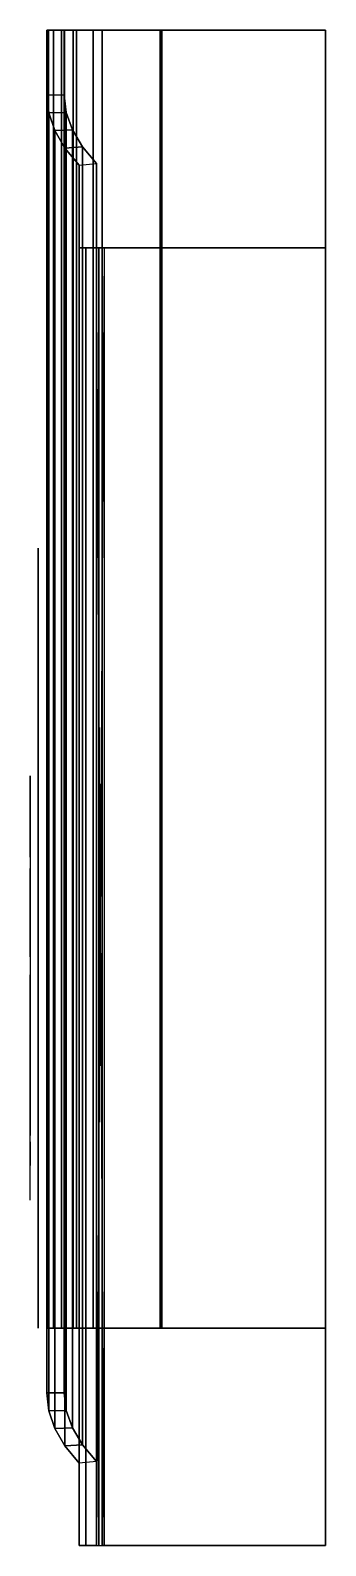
# Model space of a CAD drawing. Header units: millimetres. Extents: x -2 to 32, y -175 to 0.
import ezdxf

# ---------------------------------------------------------------- set-up
doc = ezdxf.new("R2010")
doc.units = ezdxf.units.MM
for name, color, linetype in [('ACESSORIOS', 1, 'Continuous'), ('CINZA', 9, 'Continuous'), ('PRETO', 28, 'Continuous')]:
    doc.layers.add(name, color=color, linetype=linetype)

msp = doc.modelspace()

# ---------------------------------------------------------------- linework, layer by layer
at = {"layer": 'ACESSORIOS'}
for p, q in [((0, -149.97, 32.12), (0.19, -149.97, 25.95)), ((0.19, -149.97, 25.95), (0.76, -149.97, 19.8)), ((0.76, -149.97, 19.8), (1.7, -149.97, 13.7)), ((1.7, -149.97, 13.7), (3.02, -149.97, 7.67)), ((2.02, -149.97, 30.88), (3.1, -149.97, 24.74)), ((3.02, -149.97, 7.67), (5.33, -149.97, 4.57)), ((3.1, -149.97, 24.74), (4.19, -149.97, 18.59)), ((4.19, -149.97, 18.59), (6.36, -149.97, 6.29)), ((4.19, -149.97, 18.59), (5.27, -149.97, 12.44)), ((5.27, -149.97, 12.44), (6.36, -149.97, 6.29)), ((5.33, -149.97, 4.57), (13.07, -149.97, 2.01)), ((6.36, -149.97, 6.29), (13.28, -149.97, 4.01))]:
    msp.add_line(p, q, dxfattribs=at)
for points in [[(0, -149.97, 70.1), (0, -157.44, 87.72), (0, -7.48, 87.72), (0, 0, 70.1)], [(0, 0, 70.1), (2.01, 0, 70.1), (2.01, -7.48, 87.72), (0, -7.48, 87.72)], [(0, 0, 70.1), (0, 0, 34.13), (0, -149.97, 34.13), (0, -149.97, 70.1)], [(0, -149.97, 34.13), (2.01, -149.97, 33.95), (2.01, 0, 33.95), (0, 0, 34.13)], [(2.01, 0, 32.3), (0, 0, 32.12), (0, -149.97, 32.12), (2.01, -149.97, 32.3)], [(0, 0, 34.13), (2.01, 0, 33.95), (3.42, 0, 35.24), (2.01, 0, 35.37)], [(0, 0, 32.12), (1.01, 0, 31.5), (2.02, 0, 30.88), (2.01, 0, 32.3)], [(0, 0, 70.1), (0, 0, 34.13), (2.01, 0, 35.37), (2.01, 0, 70.1)], [(0, 0, 70.1), (2.01, 0, 70.1), (2.01, -7.48, 87.72), (0, -7.48, 87.72)], [(2.01, 0, 70.1), (2.01, -7.48, 87.72), (2.01, -157.44, 87.72), (2.01, -149.97, 70.1)], [(2.01, 0, 35.37), (3.42, 0, 35.24), (3.42, -149.97, 35.24), (2.01, -149.97, 35.37)], [(2.01, -149.97, 70.1), (2.01, -149.97, 35.37), (2.01, 0, 35.37), (2.01, 0, 70.1)], [(2.01, -149.97, 32.3), (2.01, -149.97, 33.95), (2.01, 0, 33.95), (2.01, 0, 32.3)], [(2.01, 0, 33.95), (2.02, 0, 30.88), (3.42, 0, 31.01), (3.42, 0, 35.24)], [(3.42, -149.97, 31.01), (2.02, -149.97, 30.88), (2.02, 0, 30.88), (3.42, 0, 31.01)], [(2.02, -149.97, 30.88), (6.36, -149.97, 6.29), (6.36, 0, 6.29), (2.02, 0, 30.88)], [(3.02, 0, 7.67), (4.18, 0, 6.12), (5.33, 0, 4.57), (6.36, 0, 6.29)], [(3.42, 0, 31.01), (3.42, 0, 35.24), (3.42, -149.97, 35.24), (3.42, -149.97, 31.01)], [(13.07, -149.97, 2.01), (5.33, -149.97, 4.57), (5.33, 0, 4.57), (13.07, 0, 2.01)], [(6.36, -149.97, 6.29), (13.28, -149.97, 4.01), (13.28, 0, 4.01), (6.36, 0, 6.29)], [(32.16, 0), (13.07, 0, 2.01), (13.28, 0, 4.01), (32.16, 0, 2.02)], [(32.16, -149.97), (13.07, -149.97, 2.01), (13.07, 0, 2.01), (32.16, 0)], [(32.16, 0, 2.02), (13.28, 0, 4.01), (13.28, -149.97, 4.01), (32.16, -149.97, 2.02)], [(32.16, -149.97, 2.02), (32.16, 0, 2.02), (32.16, 0), (32.16, -149.97)], [(0, 0, 32.12), (1.01, 0, 31.5), (2.02, 0, 30.88), (2.01, 0, 32.3)], [(3.02, 0, 7.67), (5.33, 0, 4.57), (5.33, -149.97, 4.57), (3.02, -149.97, 7.67)], [(3.72, -15.57, 106.79), (5.73, -15.4, 106.39), (5.73, -25.13, 129.29), (3.72, -25.13, 129.29)], [(3.72, -165.54, 106.79), (3.72, -175.09, 129.29), (3.72, -25.13, 129.29), (3.72, -15.57, 106.79)], [(5.73, -25.13, 129.29), (5.73, -15.4, 106.39), (5.73, -165.37, 106.39), (5.73, -175.09, 129.29)], [(3.72, -25.13, 139.32), (3.72, -25.13, 129.29), (3.72, -175.09, 129.29), (3.72, -175.09, 139.32)], [(3.72, -25.13, 139.32), (5.73, -25.13, 139.32), (5.73, -25.13, 129.29), (3.72, -25.13, 129.29)], [(5.73, -25.13, 139.32), (5.73, -175.09, 139.32), (5.73, -175.09, 129.29), (5.73, -25.13, 129.29)], [(5.73, -175.09, 129.29), (5.73, -175.09, 139.32), (5.73, -25.13, 139.32), (5.73, -25.13, 129.29)], [(32.16, -175.09, 145.48), (32.16, -25.13, 145.48), (6.37, -25.13, 142.31), (6.37, -175.09, 142.31)], [(6.61, -25.13, 140.32), (6.37, -25.13, 142.31), (32.16, -25.13, 145.48), (32.16, -25.13, 143.45)], [(6.61, -175.09, 140.32), (32.16, -175.09, 143.45), (32.16, -25.13, 143.45), (6.61, -25.13, 140.32)], [(32.16, -25.13, 145.48), (32.16, -25.13, 143.45), (32.16, -175.09, 143.45), (32.16, -175.09, 145.48)], [(0, -149.97, 70.1), (2.01, -149.97, 70.1), (2.01, -157.44, 87.72), (0, -157.44, 87.72)], [(0, -149.97, 70.1), (0, -149.97, 34.13), (2.01, -149.97, 35.37), (2.01, -149.97, 70.1)], [(0, -149.97, 34.13), (2.01, -149.97, 33.95), (3.42, -149.97, 35.24), (2.01, -149.97, 35.37)], [(0, -149.97, 32.12), (1.01, -149.97, 31.5), (2.02, -149.97, 30.88), (2.01, -149.97, 32.3)], [(2.01, -149.97, 33.95), (2.02, -149.97, 30.88), (3.42, -149.97, 31.01), (3.42, -149.97, 35.24)], [(3.02, -149.97, 7.67), (4.18, -149.97, 6.12), (5.33, -149.97, 4.57), (6.36, -149.97, 6.29)], [(32.16, -149.97), (13.07, -149.97, 2.01), (13.28, -149.97, 4.01), (32.16, -149.97, 2.02)], [(5.73, -165.37, 106.39), (3.72, -165.54, 106.79), (3.72, -175.09, 129.29), (5.73, -175.09, 129.29)], [(3.72, -175.09, 139.32), (5.73, -175.09, 139.32), (5.73, -175.09, 129.29), (3.72, -175.09, 129.29)], [(6.37, -175.09, 142.31), (6.61, -175.09, 140.32), (32.16, -175.09, 143.45), (32.16, -175.09, 145.48)]]:
    msp.add_3dface(points, dxfattribs=at)
at = {"layer": 'CINZA'}
for points in [[(-1.91, -90.62, 59.23), (-1.91, -94.54, 59.23), (-1.91, -90.08, 45.17), (-1.91, -86.14, 45.17)], [(-1.91, -103.15, 59.23), (-1.91, -107.07, 59.23), (-1.91, -102.6, 45.17), (-1.91, -98.66, 45.17)], [(-1.91, -113.97, 55.41), (-1.91, -117.89, 55.41), (-1.91, -114.64, 45.17), (-1.91, -110.7, 45.17)], [(-1.91, -118.89, 55.41), (-1.91, -122.83, 55.41), (-1.91, -119.57, 45.17), (-1.91, -115.63, 45.17)]]:
    msp.add_3dface(points, dxfattribs=at)
for points, invisible_edges in [([(-1.91, -91.41, 49.38), (-1.91, -91.85, 49.38), (-1.91, -91.24, 45.4), (-1.91, -90.33, 45.96)], 3), ([(-1.91, -93.21, 48.09), (-1.91, -91.85, 49.38), (-1.91, -91.24, 45.4), (-1.91, -94.46, 44.76)], 10), ([(-1.91, -93.04, 51.99), (-1.91, -91.85, 49.38), (-1.91, -91.41, 49.38), (-1.91, -93.13, 54.75)], 10), ([(-1.91, -93.13, 54.75), (-1.91, -96.83, 55.53), (-1.91, -94.88, 52.41), (-1.91, -93.04, 51.99)], 10), ([(-1.91, -94.26, 48.58), (-1.91, -93.21, 48.09), (-1.91, -94.46, 44.76), (-1.91, -97.24, 46.47)], 10), ([(-1.91, -95.06, 49.53), (-1.91, -94.26, 48.58), (-1.91, -97.24, 46.47), (-1.91, -98.94, 49.2)], 10), ([(-1.91, -94.88, 52.41), (-1.91, -95.53, 50.99), (-1.91, -99.84, 52.7), (-1.91, -96.83, 55.53)], 10), ([(-1.91, -95.53, 50.99), (-1.91, -95.06, 49.53), (-1.91, -98.94, 49.2), (-1.91, -99.84, 52.7)], 10), ([(-1.91, -105, 48.49), (-1.91, -105.21, 46.28), (-1.91, -109.53, 48.07), (-1.91, -109.13, 49.03)], 10), ([(-1.91, -107.34, 55.41), (-1.91, -111.26, 55.41), (-1.91, -109.13, 49.03), (-1.91, -105, 48.49)], 4), ([(-1.91, -105.21, 46.28), (-1.91, -108.01, 45.24), (-1.91, -110.6, 48.07), (-1.91, -109.53, 48.07)], 10), ([(-1.91, -108.01, 45.24), (-1.91, -111.07, 46.34), (-1.91, -111.92, 49), (-1.91, -110.6, 48.07)], 10), ([(-1.91, -122.45, 54.25), (-1.91, -124.07, 55.17), (-1.91, -122.8, 52.45), (-1.91, -121.58, 51.47)], 10), ([(-1.91, -124.49, 51.47), (-1.91, -128.43, 51.47), (-1.91, -126.3, 45.17), (-1.91, -122.36, 45.17)], 1), ([(-1.91, -124.07, 55.17), (-1.91, -127.7, 55.31), (-1.91, -124.45, 52.01), (-1.91, -122.8, 52.45)], 10), ([(-1.91, -124.45, 52.01), (-1.91, -124.49, 51.47), (-1.91, -129.07, 54.03), (-1.91, -127.7, 55.31)], 10), ([(-1.91, -128.43, 51.47), (-1.91, -129.93, 52.53), (-1.91, -131.39, 55.33), (-1.91, -124.49, 51.47)], 10), ([(-1.91, -131.1, 51.09), (-1.91, -135.16, 51.47), (-1.91, -133.02, 45.17), (-1.91, -129.1, 45.17)], 1), ([(-1.91, -129.93, 52.53), (-1.91, -131.18, 52.01), (-1.91, -134.62, 54.9), (-1.91, -131.39, 55.33)], 10), ([(-1.91, -131.18, 52.01), (-1.91, -131.1, 51.09), (-1.91, -135.16, 51.47), (-1.91, -134.62, 54.9)], 10)]:
    msp.add_3dface(points, dxfattribs=dict(at, invisible_edges=invisible_edges))
at = {"layer": 'PRETO'}
for points in [[(-1, -149.97, 64.24), (-1, -149.97, 34.13), (-1, -59.84, 34.13), (-1, -59.84, 64.24)], [(0, -149.97, 64.24), (0, -149.97, 34.13), (0, -59.84, 34.13), (0, -59.84, 64.24)]]:
    msp.add_3dface(points, dxfattribs=at)

# ---------------------------------------------------------------- meshes
at = {"layer": 'ACESSORIOS'}
mesh = msp.add_polymesh((2, 5), dxfattribs=at)
for k, corner in enumerate([(3.02, -149.97, 7.67), (1.7, -149.97, 13.7), (0.76, -149.97, 19.8), (0.19, -149.97, 25.95), (0, -149.97, 32.12), (3.02, 0, 7.67), (1.7, 0, 13.7), (0.76, 0, 19.8), (0.19, 0, 25.95), (0, 0, 32.12)]):
    mesh.set_mesh_vertex(divmod(k, 5), corner)
mesh = msp.add_polymesh((2, 5), dxfattribs=at)
for k, corner in enumerate([(3.02, 0, 7.67), (2.69, 0, 9.17), (2.36, 0, 10.68), (2.03, 0, 12.19), (1.7, 0, 13.7), (6.36, 0, 6.29), (6.09, 0, 7.83), (5.82, 0, 9.37), (5.54, 0, 10.91), (5.27, 0, 12.44)]):
    mesh.set_mesh_vertex(divmod(k, 5), corner)
mesh = msp.add_polymesh((2, 5), dxfattribs=at)
for k, corner in enumerate([(5.33, 0, 4.57), (7.27, 0, 3.93), (9.2, 0, 3.29), (11.13, 0, 2.65), (13.07, 0, 2.01), (6.36, 0, 6.29), (8.09, 0, 5.72), (9.82, 0, 5.15), (11.55, 0, 4.58), (13.28, 0, 4.01)]):
    mesh.set_mesh_vertex(divmod(k, 5), corner)
mesh = msp.add_polymesh((2, 5), dxfattribs=at)
for k, corner in enumerate([(0, 0, 32.12), (0.05, 0, 30.58), (0.09, 0, 29.03), (0.14, 0, 27.49), (0.19, 0, 25.95), (2.02, 0, 30.88), (2.29, 0, 29.35), (2.56, 0, 27.81), (2.83, 0, 26.27), (3.1, 0, 24.74)]):
    mesh.set_mesh_vertex(divmod(k, 5), corner)
mesh = msp.add_polymesh((2, 5), dxfattribs=at)
for k, corner in enumerate([(0.19, 0, 25.95), (0.33, 0, 24.41), (0.47, 0, 22.87), (0.62, 0, 21.34), (0.76, 0, 19.8), (3.1, 0, 24.74), (3.37, 0, 23.2), (3.65, 0, 21.66), (3.92, 0, 20.13), (4.19, 0, 18.59)]):
    mesh.set_mesh_vertex(divmod(k, 5), corner)
mesh = msp.add_polymesh((2, 5), dxfattribs=at)
for k, corner in enumerate([(0.76, 0, 19.8), (0.99, 0, 18.27), (1.23, 0, 16.75), (1.47, 0, 15.22), (1.7, 0, 13.7), (4.19, 0, 18.59), (4.46, 0, 17.05), (4.73, 0, 15.52), (5, 0, 13.98), (5.27, 0, 12.44)]):
    mesh.set_mesh_vertex(divmod(k, 5), corner)
mesh = msp.add_polymesh((2, 5), dxfattribs=at)
for k, corner in enumerate([(3.72, -15.57, 106.79), (2.09, -13.6, 102.15), (0.93, -11.59, 97.4), (0.23, -9.54, 92.58), (0, -7.48, 87.72), (3.72, -165.54, 106.79), (2.09, -163.57, 102.15), (0.93, -161.56, 97.4), (0.23, -159.51, 92.58), (0, -157.44, 87.72)]):
    mesh.set_mesh_vertex(divmod(k, 5), corner)
mesh = msp.add_polymesh((2, 5), dxfattribs=at)
for k, corner in enumerate([(0, -7.48, 87.72), (0.23, -9.54, 92.58), (0.93, -11.59, 97.4), (2.09, -13.6, 102.15), (3.72, -15.57, 106.79), (2.01, -7.48, 87.72), (2.24, -9.5, 92.48), (2.94, -11.51, 97.21), (4.1, -13.48, 101.86), (5.73, -15.4, 106.39)]):
    mesh.set_mesh_vertex(divmod(k, 5), corner)
mesh = msp.add_polymesh((2, 5), dxfattribs=at)
for k, corner in enumerate([(2.01, -7.48, 87.72), (2.24, -9.5, 92.48), (2.94, -11.51, 97.21), (4.1, -13.48, 101.86), (5.73, -15.4, 106.39), (2.01, -157.44, 87.72), (2.24, -159.47, 92.48), (2.94, -161.47, 97.21), (4.1, -163.45, 101.86), (5.73, -165.37, 106.39)]):
    mesh.set_mesh_vertex(divmod(k, 5), corner)
mesh = msp.add_polymesh((2, 3), dxfattribs=at)
for k, corner in enumerate([(6.37, -25.13, 142.31), (4.48, -25.13, 141.32), (3.72, -25.13, 139.32), (6.37, -175.09, 142.31), (4.48, -175.09, 141.32), (3.72, -175.09, 139.32)]):
    mesh.set_mesh_vertex(divmod(k, 3), corner)
mesh = msp.add_polymesh((2, 3), dxfattribs=at)
for k, corner in enumerate([(5.73, -175.09, 139.32), (5.98, -175.09, 139.98), (6.61, -175.09, 140.32), (6.61, -25.13, 140.32), (5.98, -25.13, 139.98), (5.73, -25.13, 139.32)]):
    mesh.set_mesh_vertex(divmod(k, 3), corner)
mesh = msp.add_polymesh((2, 5), dxfattribs=at)
for k, corner in enumerate([(0, -149.97, 32.12), (0.05, -149.97, 30.58), (0.09, -149.97, 29.03), (0.14, -149.97, 27.49), (0.19, -149.97, 25.95), (2.02, -149.97, 30.88), (2.29, -149.97, 29.35), (2.56, -149.97, 27.81), (2.83, -149.97, 26.27), (3.1, -149.97, 24.74)]):
    mesh.set_mesh_vertex(divmod(k, 5), corner)
mesh = msp.add_polymesh((2, 5), dxfattribs=at)
for k, corner in enumerate([(0.19, -149.97, 25.95), (0.33, -149.97, 24.41), (0.47, -149.97, 22.87), (0.62, -149.97, 21.34), (0.76, -149.97, 19.8), (3.1, -149.97, 24.74), (3.37, -149.97, 23.2), (3.65, -149.97, 21.66), (3.92, -149.97, 20.13), (4.19, -149.97, 18.59)]):
    mesh.set_mesh_vertex(divmod(k, 5), corner)
mesh = msp.add_polymesh((2, 5), dxfattribs=at)
for k, corner in enumerate([(0.76, -149.97, 19.8), (0.99, -149.97, 18.27), (1.23, -149.97, 16.75), (1.47, -149.97, 15.22), (1.7, -149.97, 13.7), (4.19, -149.97, 18.59), (4.46, -149.97, 17.05), (4.73, -149.97, 15.52), (5, -149.97, 13.98), (5.27, -149.97, 12.44)]):
    mesh.set_mesh_vertex(divmod(k, 5), corner)
mesh = msp.add_polymesh((2, 5), dxfattribs=at)
for k, corner in enumerate([(3.02, -149.97, 7.67), (2.69, -149.97, 9.17), (2.36, -149.97, 10.68), (2.03, -149.97, 12.19), (1.7, -149.97, 13.7), (6.36, -149.97, 6.29), (6.09, -149.97, 7.83), (5.82, -149.97, 9.37), (5.54, -149.97, 10.91), (5.27, -149.97, 12.44)]):
    mesh.set_mesh_vertex(divmod(k, 5), corner)
mesh = msp.add_polymesh((2, 5), dxfattribs=at)
for k, corner in enumerate([(5.33, -149.97, 4.57), (7.27, -149.97, 3.93), (9.2, -149.97, 3.29), (11.13, -149.97, 2.65), (13.07, -149.97, 2.01), (6.36, -149.97, 6.29), (8.09, -149.97, 5.72), (9.82, -149.97, 5.15), (11.55, -149.97, 4.58), (13.28, -149.97, 4.01)]):
    mesh.set_mesh_vertex(divmod(k, 5), corner)
mesh = msp.add_polymesh((2, 5), dxfattribs=at)
for k, corner in enumerate([(3.72, -165.54, 106.79), (2.09, -163.57, 102.15), (0.93, -161.56, 97.4), (0.23, -159.51, 92.58), (0, -157.44, 87.72), (5.73, -165.37, 106.39), (4.1, -163.45, 101.86), (2.94, -161.47, 97.21), (2.24, -159.47, 92.48), (2.01, -157.44, 87.72)]):
    mesh.set_mesh_vertex(divmod(k, 5), corner)

doc.saveas('drawing.dxf')
